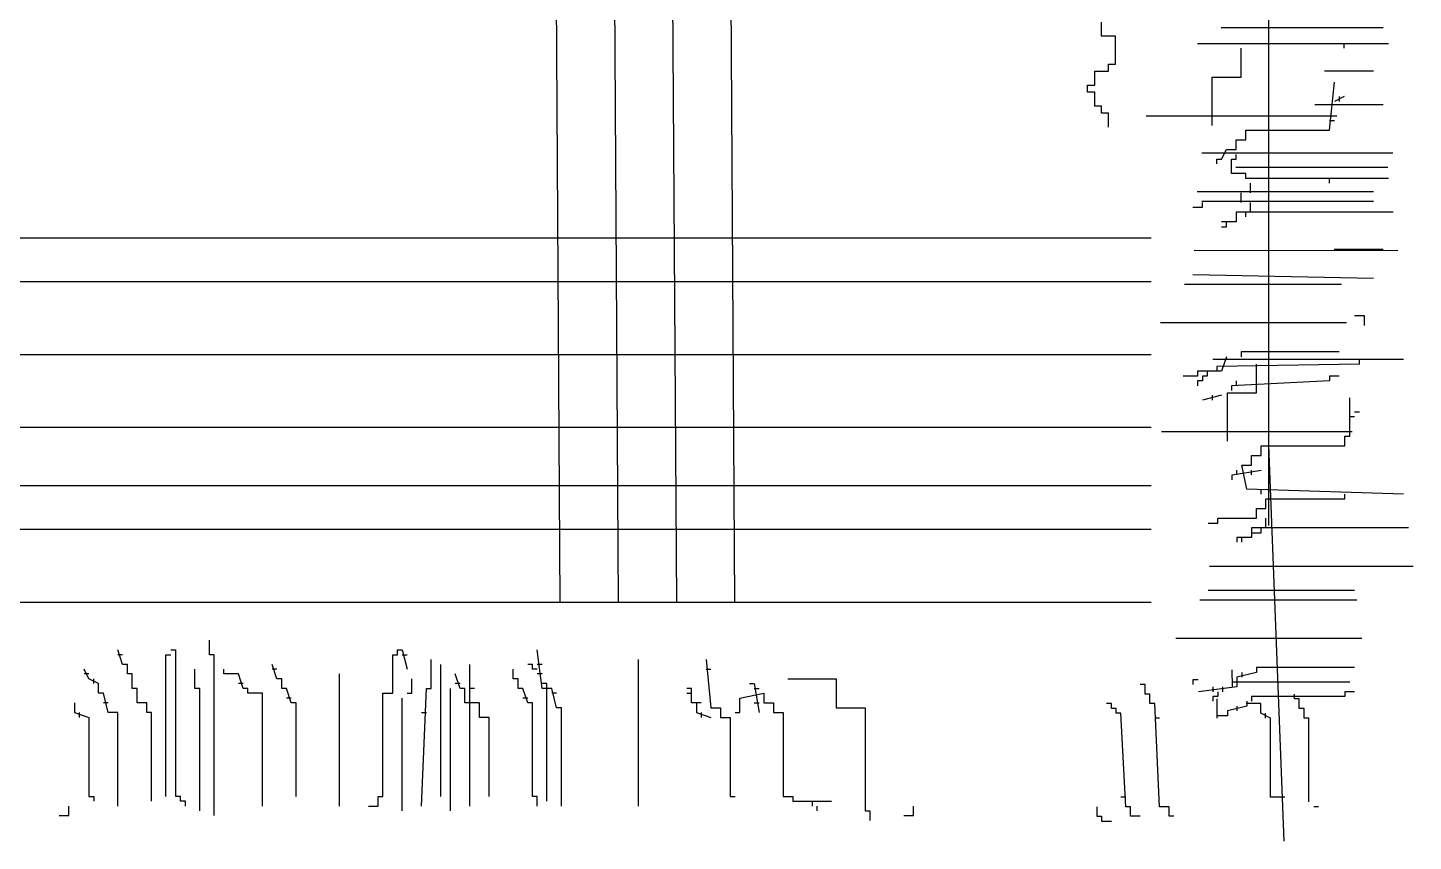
# Model space of a CAD drawing. Header units: inches. Extents: x 4.9 to 47.4, y 12.3 to 37.1.
# Drawn here: x 23.561 to 24.584, y 19.576 to 20.177 of the extents above; entities that cross this region are included whole.
import ezdxf

# ---------------------------------------------------------------- set-up
doc = ezdxf.new("R2010")
doc.units = ezdxf.units.IN
doc.header["$MEASUREMENT"] = 0
doc.layers.add('02', color=2, linetype='Continuous')

msp = doc.modelspace()

# ---------------------------------------------------------------- linework, layer by layer
at = {"layer": '02'}
for p, q in [((23.9544, 19.7528), (23.9452, 21.2094)), ((23.9973, 19.7528), (23.9882, 21.2094)), ((24.0403, 19.7528), (24.0311, 21.2094)), ((24.0832, 19.7528), (24.0741, 21.2094)), ((24.4772, 19.8095), (24.4772, 21.1773)), ((24.3538, 20.1708), (24.3538, 20.1811)), ((24.5615, 20.177), (24.4421, 20.177)), ((24.3641, 20.1708), (24.3538, 20.1708)), ((24.3641, 20.1501), (24.3641, 20.1708)), ((24.4246, 20.1654), (24.5654, 20.1654)), ((24.5328, 20.1619), (24.5328, 20.1654)), ((24.4567, 20.1405), (24.4567, 20.1619)), ((24.3487, 20.1346), (24.3487, 20.1449)), ((24.3487, 20.1449), (24.359, 20.1449)), ((24.359, 20.1449), (24.359, 20.1501)), ((24.359, 20.1501), (24.3641, 20.1501)), ((24.5544, 20.145), (24.5182, 20.145)), ((24.3435, 20.1346), (24.3487, 20.1346)), ((24.3435, 20.1294), (24.3435, 20.1346)), ((24.4353, 20.1405), (24.4567, 20.1405)), ((24.4353, 20.1049), (24.4353, 20.1405)), ((24.5221, 20.1014), (24.5257, 20.137)), ((24.3487, 20.1294), (24.3435, 20.1294)), ((24.3487, 20.1191), (24.3487, 20.1294)), ((24.5328, 20.1263), (24.5257, 20.1227)), ((24.5292, 20.1263), (24.5292, 20.1227)), ((24.3538, 20.1191), (24.3487, 20.1191)), ((24.3538, 20.114), (24.3538, 20.1191)), ((24.359, 20.114), (24.3538, 20.114)), ((24.359, 20.1036), (24.359, 20.114)), ((24.3866, 20.1121), (24.5273, 20.1121)), ((24.5615, 20.1201), (24.5111, 20.1201)), ((24.4602, 20.1014), (24.5221, 20.1014)), ((24.4602, 20.0943), (24.4602, 20.1014)), ((24.5221, 20.1085), (24.5257, 20.1085)), ((24.4531, 20.0943), (24.4602, 20.0943)), ((24.4531, 20.0872), (24.4531, 20.0943)), ((24.5686, 20.0845), (24.4279, 20.0845)), ((24.4424, 20.08), (24.446, 20.0872)), ((24.446, 20.0872), (24.4531, 20.0872)), ((24.4531, 20.08), (24.4531, 20.0836)), ((24.4389, 20.0765), (24.4389, 20.08)), ((24.4389, 20.08), (24.4424, 20.08)), ((24.4496, 20.08), (24.4531, 20.08)), ((24.4496, 20.0694), (24.4496, 20.08)), ((24.5651, 20.0738), (24.4528, 20.0738)), ((24.4602, 20.0694), (24.4496, 20.0694)), ((24.4602, 20.0658), (24.4602, 20.0694)), ((24.5654, 20.0658), (24.4602, 20.0658)), ((24.4638, 20.0551), (24.4638, 20.0623)), ((24.5221, 20.0623), (24.5221, 20.0658)), ((24.5544, 20.056), (24.4243, 20.056)), ((24.4567, 20.048), (24.4567, 20.0551)), ((24.4211, 20.0445), (24.4282, 20.0445)), ((24.5544, 20.0489), (24.4279, 20.0489)), ((24.4282, 20.0445), (24.4282, 20.048)), ((24.5689, 20.0409), (24.4531, 20.0409)), ((24.4531, 20.0409), (24.4531, 20.0338)), ((24.4602, 20.0374), (24.4602, 20.0409)), ((24.4638, 20.0409), (24.4638, 20.048)), ((24.4531, 20.0338), (24.4424, 20.0338)), ((24.4424, 20.0302), (24.446, 20.0302)), ((24.446, 20.0302), (24.446, 20.0338)), ((24.3905, 20.0216), (22.4122, 20.0216)), ((24.5725, 20.0124), (24.4222, 20.0125)), ((24.5615, 20.0133), (24.5254, 20.0133)), ((24.3905, 19.9894), (22.4122, 19.9894)), ((24.5544, 19.992), (24.4211, 19.9947)), ((24.5309, 19.9876), (24.4151, 19.9876)), ((24.5345, 19.9591), (24.3973, 19.9591)), ((24.5477, 19.9644), (24.5405, 19.9644)), ((24.5477, 19.9573), (24.5477, 19.9644)), ((24.5292, 19.9377), (24.4567, 19.9377)), ((24.4567, 19.9377), (24.4567, 19.9342)), ((24.3905, 19.9356), (22.4122, 19.9356)), ((24.4359, 19.9324), (24.5767, 19.9324)), ((24.5441, 19.9288), (24.4389, 19.9271)), ((24.446, 19.9342), (24.4424, 19.9235)), ((24.468, 19.9075), (24.468, 19.9288)), ((24.5441, 19.9288), (24.5441, 19.9324)), ((24.4246, 19.9199), (24.4139, 19.9199)), ((24.4424, 19.9235), (24.4246, 19.9235)), ((24.4246, 19.9235), (24.4246, 19.9199)), ((24.4317, 19.9199), (24.4282, 19.9199)), ((24.4282, 19.9199), (24.4282, 19.9164)), ((24.4317, 19.9235), (24.4317, 19.9199)), ((24.4389, 19.9271), (24.4389, 19.9235)), ((24.5221, 19.9199), (24.5221, 19.9164)), ((24.5292, 19.9199), (24.5221, 19.9199)), ((24.4282, 19.9164), (24.4246, 19.9164)), ((24.4246, 19.9164), (24.4246, 19.9128)), ((24.4466, 19.9075), (24.468, 19.9075)), ((24.4466, 19.8719), (24.4466, 19.9075)), ((24.5221, 19.9164), (24.4496, 19.9128)), ((24.4496, 19.9128), (24.4496, 19.9093)), ((24.4531, 19.9164), (24.4531, 19.9128)), ((24.4424, 19.9057), (24.4282, 19.9022)), ((24.4353, 19.9057), (24.4353, 19.9022)), ((24.537, 19.8755), (24.537, 19.9039)), ((24.5405, 19.8897), (24.537, 19.8897)), ((24.5441, 19.8932), (24.5405, 19.8932)), ((24.3905, 19.8819), (22.4122, 19.8819)), ((24.3979, 19.8791), (24.5387, 19.8791)), ((24.4716, 19.8683), (24.5334, 19.8683)), ((24.4716, 19.8612), (24.4716, 19.8683)), ((24.4885, 19.5765), (24.4772, 19.8689)), ((24.5334, 19.8683), (24.5334, 19.8755)), ((24.5334, 19.8755), (24.537, 19.8755)), ((24.4644, 19.8541), (24.4644, 19.8612)), ((24.4644, 19.8612), (24.4716, 19.8612)), ((24.4502, 19.847), (24.4716, 19.8505)), ((24.4502, 19.8434), (24.4502, 19.847)), ((24.4537, 19.847), (24.4537, 19.8505)), ((24.4573, 19.8541), (24.4644, 19.8541)), ((24.4609, 19.8363), (24.4573, 19.8541)), ((24.4644, 19.847), (24.4644, 19.8505)), ((24.3905, 19.8388), (22.4122, 19.8388)), ((24.5767, 19.8328), (24.4609, 19.8363)), ((24.4716, 19.8328), (24.4716, 19.8363)), ((24.4751, 19.8221), (24.4751, 19.8292)), ((24.4751, 19.8292), (24.5334, 19.8292)), ((24.5334, 19.8292), (24.5334, 19.8328)), ((24.4395, 19.815), (24.468, 19.815)), ((24.4395, 19.8114), (24.4395, 19.815)), ((24.468, 19.815), (24.468, 19.8221)), ((24.468, 19.8221), (24.4751, 19.8221)), ((24.4751, 19.8079), (24.4751, 19.815)), ((24.3905, 19.8066), (22.4122, 19.8066)), ((24.4324, 19.8114), (24.4395, 19.8114)), ((24.5803, 19.8079), (24.4644, 19.8079)), ((24.4644, 19.8079), (24.4644, 19.8007)), ((24.4716, 19.8043), (24.4716, 19.8079)), ((24.4537, 19.8007), (24.4537, 19.7972)), ((24.4644, 19.8007), (24.4537, 19.8007)), ((24.4573, 19.7972), (24.4573, 19.8007)), ((24.4644, 19.8043), (24.4716, 19.8043)), ((24.5838, 19.7794), (24.4335, 19.7794)), ((24.5422, 19.7545), (24.4264, 19.7545)), ((24.5405, 19.7616), (24.4324, 19.7616)), ((24.3905, 19.7528), (22.4122, 19.7528)), ((23.6955, 19.7142), (23.6955, 19.7249)), ((24.5458, 19.7261), (24.4086, 19.7261)), ((23.6314, 19.7071), (23.6279, 19.7178)), ((23.6314, 19.7142), (23.6279, 19.7142)), ((23.6634, 19.6096), (23.6634, 19.7142)), ((23.6634, 19.7142), (23.667, 19.7142)), ((23.667, 19.7178), (23.6706, 19.7178)), ((23.6706, 19.6096), (23.6706, 19.7178)), ((23.699, 19.7142), (23.6955, 19.7142)), ((23.699, 19.5954), (23.699, 19.7142)), ((23.8307, 19.7142), (23.8342, 19.7142)), ((23.8307, 19.6857), (23.8307, 19.7142)), ((23.8342, 19.7142), (23.8342, 19.7178)), ((23.8342, 19.7178), (23.8378, 19.7178)), ((23.8378, 19.7178), (23.8413, 19.7036)), ((23.8378, 19.7142), (23.8413, 19.7142)), ((23.941, 19.6893), (23.9374, 19.7178)), ((23.6065, 19.6964), (23.603, 19.7036)), ((23.635, 19.7071), (23.6314, 19.7071)), ((23.635, 19.7), (23.635, 19.7071)), ((23.6848, 19.6893), (23.6848, 19.7036)), ((23.7061, 19.7), (23.7061, 19.7036)), ((23.7453, 19.6964), (23.7417, 19.7071)), ((23.7453, 19.7036), (23.7417, 19.7036)), ((23.8591, 19.6893), (23.8591, 19.7107)), ((23.8662, 19.6096), (23.8662, 19.7071)), ((23.8876, 19.6025), (23.8876, 19.7071)), ((23.9196, 19.6964), (23.9196, 19.7036)), ((23.9338, 19.7071), (23.9303, 19.7071)), ((23.9338, 19.7036), (23.9338, 19.7071)), ((23.9374, 19.7036), (23.9338, 19.7036)), ((23.941, 19.7071), (23.9374, 19.7071)), ((24.0121, 19.6025), (24.0121, 19.7107)), ((24.0619, 19.7107), (24.0655, 19.6751)), ((24.0619, 19.7036), (24.0655, 19.7036)), ((24.4499, 19.703), (24.4502, 19.6904)), ((24.5405, 19.7047), (24.468, 19.7047)), ((24.468, 19.7047), (24.468, 19.7011)), ((23.6065, 19.7), (23.603, 19.7)), ((23.6136, 19.6929), (23.6065, 19.6964)), ((23.6101, 19.6929), (23.6101, 19.6964)), ((23.6136, 19.6857), (23.6136, 19.6929)), ((23.6385, 19.7), (23.635, 19.7)), ((23.6385, 19.6893), (23.6385, 19.7)), ((23.7168, 19.7), (23.7061, 19.7)), ((23.7204, 19.6893), (23.7168, 19.7)), ((23.7204, 19.6929), (23.7168, 19.6929)), ((23.7488, 19.6964), (23.7453, 19.6964)), ((23.7488, 19.6893), (23.7488, 19.6964)), ((23.7915, 19.6025), (23.7915, 19.7)), ((23.8449, 19.6857), (23.8449, 19.6964)), ((23.8805, 19.6893), (23.8769, 19.7)), ((23.8805, 19.6929), (23.8769, 19.6929)), ((23.9232, 19.6964), (23.9196, 19.6964)), ((23.9232, 19.6893), (23.9232, 19.6964)), ((23.941, 19.7), (23.9374, 19.7)), ((23.9445, 19.6929), (23.941, 19.6929)), ((23.9445, 19.6061), (23.9445, 19.6929)), ((24.0939, 19.6929), (24.0975, 19.6929)), ((24.0975, 19.6929), (24.1011, 19.6715)), ((24.1224, 19.6964), (24.158, 19.6964)), ((24.158, 19.6964), (24.158, 19.6751)), ((24.3859, 19.6923), (24.3823, 19.6923)), ((24.3859, 19.6852), (24.3859, 19.6923)), ((24.4214, 19.6923), (24.4214, 19.6959)), ((24.4214, 19.6959), (24.425, 19.6959)), ((24.537, 19.694), (24.4502, 19.694)), ((24.468, 19.7011), (24.4537, 19.6976)), ((24.4537, 19.6976), (24.4537, 19.6904)), ((24.4573, 19.7011), (24.4573, 19.6976)), ((23.6172, 19.6857), (23.6136, 19.6857)), ((23.6208, 19.6715), (23.6172, 19.6857)), ((23.6421, 19.6893), (23.6385, 19.6893)), ((23.6421, 19.6786), (23.6421, 19.6893)), ((23.6884, 19.6893), (23.6848, 19.6893)), ((23.6884, 19.5989), (23.6884, 19.6893)), ((23.7239, 19.6893), (23.7204, 19.6893)), ((23.7239, 19.6857), (23.7239, 19.6893)), ((23.7346, 19.6857), (23.7239, 19.6857)), ((23.7346, 19.6025), (23.7346, 19.6857)), ((23.7524, 19.6893), (23.7488, 19.6893)), ((23.7559, 19.6786), (23.7524, 19.6893)), ((23.7559, 19.6822), (23.7524, 19.6822)), ((23.8235, 19.6096), (23.8235, 19.6857)), ((23.8235, 19.6857), (23.8307, 19.6857)), ((23.8378, 19.5989), (23.8378, 19.6822)), ((23.8413, 19.6857), (23.8449, 19.6857)), ((23.852, 19.6025), (23.8556, 19.6893)), ((23.8556, 19.6893), (23.8591, 19.6893)), ((23.8734, 19.5989), (23.8734, 19.6893)), ((23.884, 19.6893), (23.8805, 19.6893)), ((23.884, 19.6786), (23.884, 19.6893)), ((23.8911, 19.6893), (23.8876, 19.6893)), ((23.9267, 19.6893), (23.9232, 19.6893)), ((23.9303, 19.6786), (23.9267, 19.6893)), ((23.9303, 19.6822), (23.9267, 19.6822)), ((23.9481, 19.6893), (23.941, 19.6893)), ((23.9516, 19.6751), (23.9481, 19.6893)), ((23.9516, 19.6857), (23.9481, 19.6857)), ((24.0512, 19.6893), (24.0477, 19.6893)), ((24.0477, 19.6857), (24.0512, 19.6857)), ((24.0512, 19.6786), (24.0512, 19.6893)), ((24.0868, 19.6822), (24.1046, 19.6857)), ((24.0868, 19.6715), (24.0868, 19.6822)), ((24.0975, 19.6893), (24.1011, 19.6893)), ((24.1046, 19.6857), (24.1046, 19.6786)), ((24.3894, 19.6852), (24.3859, 19.6852)), ((24.3894, 19.6781), (24.3894, 19.6852)), ((24.4537, 19.6904), (24.4252, 19.6869)), ((24.4359, 19.6904), (24.4359, 19.6869)), ((24.4359, 19.6833), (24.4359, 19.6798)), ((24.4395, 19.6833), (24.4359, 19.6833)), ((24.4395, 19.6869), (24.4395, 19.6833)), ((24.4431, 19.6904), (24.4431, 19.6869)), ((24.5334, 19.6833), (24.4644, 19.6833)), ((24.4644, 19.6833), (24.4644, 19.6798)), ((24.4961, 19.6817), (24.4961, 19.6852)), ((24.5405, 19.6869), (24.5334, 19.6869)), ((24.5334, 19.6869), (24.5334, 19.6833)), ((23.5958, 19.6786), (23.5958, 19.6715)), ((23.6208, 19.6786), (23.6172, 19.6786)), ((23.6492, 19.6786), (23.6421, 19.6786)), ((23.6492, 19.6715), (23.6492, 19.6786)), ((23.7595, 19.6786), (23.7559, 19.6786)), ((23.7595, 19.6096), (23.7595, 19.6786)), ((23.8947, 19.6786), (23.884, 19.6786)), ((23.8947, 19.6679), (23.8947, 19.6786)), ((23.9338, 19.6786), (23.9303, 19.6786)), ((23.9338, 19.6096), (23.9338, 19.6786)), ((23.9552, 19.6751), (23.9516, 19.6751)), ((23.9552, 19.6025), (23.9552, 19.6751)), ((24.0584, 19.6786), (24.0512, 19.6786)), ((24.0548, 19.6786), (24.0548, 19.6715)), ((24.0655, 19.6751), (24.0726, 19.6751)), ((24.0726, 19.6751), (24.0726, 19.6679)), ((24.0975, 19.6786), (24.1011, 19.6786)), ((24.1046, 19.6786), (24.1117, 19.6786)), ((24.1117, 19.6786), (24.1117, 19.6715)), ((24.158, 19.6751), (24.1793, 19.6751)), ((24.1793, 19.6751), (24.1793, 19.5989)), ((24.361, 19.6781), (24.3574, 19.6781)), ((24.361, 19.6745), (24.361, 19.6781)), ((24.3645, 19.6745), (24.361, 19.6745)), ((24.3645, 19.671), (24.3645, 19.6745)), ((24.393, 19.6781), (24.3894, 19.6781)), ((24.3965, 19.602), (24.393, 19.6781)), ((24.4392, 19.6674), (24.4392, 19.6817)), ((24.4609, 19.6762), (24.4466, 19.6727)), ((24.4466, 19.6727), (24.4466, 19.6691)), ((24.4537, 19.6762), (24.4537, 19.6727)), ((24.4712, 19.6781), (24.4606, 19.6781)), ((24.4609, 19.6798), (24.4609, 19.6762)), ((24.4712, 19.671), (24.4712, 19.6781)), ((24.4997, 19.6817), (24.4961, 19.6817)), ((24.4997, 19.6745), (24.4997, 19.6817)), ((24.5033, 19.6745), (24.4997, 19.6745)), ((24.5033, 19.6674), (24.5033, 19.6745)), ((23.5958, 19.6715), (23.6065, 19.6679)), ((23.5994, 19.6715), (23.5994, 19.6679)), ((23.6065, 19.6679), (23.6065, 19.6096)), ((23.6279, 19.6715), (23.6208, 19.6715)), ((23.6279, 19.6025), (23.6279, 19.6715)), ((23.6528, 19.6715), (23.6492, 19.6715)), ((23.6528, 19.6061), (23.6528, 19.6715)), ((23.852, 19.6715), (23.8556, 19.6715)), ((23.9018, 19.6679), (23.8947, 19.6679)), ((23.9018, 19.6096), (23.9018, 19.6679)), ((24.0548, 19.6715), (24.0655, 19.6679)), ((24.0584, 19.6715), (24.0584, 19.6679)), ((24.0726, 19.6679), (24.0797, 19.6679)), ((24.0797, 19.6679), (24.0797, 19.6096)), ((24.0833, 19.6715), (24.0868, 19.6715)), ((24.1117, 19.6715), (24.1188, 19.6715)), ((24.1188, 19.6715), (24.1188, 19.6096)), ((24.3681, 19.671), (24.3645, 19.671)), ((24.3716, 19.602), (24.3681, 19.671)), ((24.3965, 19.6674), (24.393, 19.6674)), ((24.4466, 19.6691), (24.4395, 19.6691)), ((24.4784, 19.6674), (24.4712, 19.671)), ((24.4748, 19.6674), (24.4748, 19.671)), ((24.4784, 19.6091), (24.4784, 19.6674)), ((24.5068, 19.6674), (24.5033, 19.6674)), ((24.5068, 19.6055), (24.5068, 19.6674)), ((23.5917, 19.5954), (23.5917, 19.6025)), ((23.6065, 19.6096), (23.6101, 19.6096)), ((23.6101, 19.6096), (23.6101, 19.6061)), ((23.6741, 19.6096), (23.6706, 19.6096)), ((23.6741, 19.6061), (23.6741, 19.6096)), ((23.6777, 19.6061), (23.6741, 19.6061)), ((23.6777, 19.6025), (23.6777, 19.6061)), ((23.8129, 19.6025), (23.82, 19.6025)), ((23.82, 19.6025), (23.82, 19.6096)), ((23.82, 19.6096), (23.8235, 19.6096)), ((23.9374, 19.6096), (23.9338, 19.6096)), ((23.9374, 19.6025), (23.9374, 19.6096)), ((24.0797, 19.6096), (24.0833, 19.6096)), ((24.1188, 19.6096), (24.126, 19.6096)), ((24.126, 19.6096), (24.126, 19.6061)), ((24.126, 19.6061), (24.1544, 19.6061)), ((24.1402, 19.6061), (24.1402, 19.6025)), ((24.1438, 19.6025), (24.1438, 19.5989)), ((24.2149, 19.5954), (24.2149, 19.6025)), ((24.3503, 19.602), (24.3503, 19.5949)), ((24.3716, 19.6091), (24.3681, 19.6091)), ((24.3752, 19.602), (24.3716, 19.602)), ((24.3752, 19.5949), (24.3752, 19.602)), ((24.4036, 19.602), (24.3965, 19.602)), ((24.4036, 19.5949), (24.4036, 19.602)), ((24.489, 19.6091), (24.4784, 19.6091)), ((24.5139, 19.602), (24.5104, 19.602)), ((23.5846, 19.5954), (23.5917, 19.5954)), ((24.1793, 19.5989), (24.1829, 19.5989)), ((24.1829, 19.5989), (24.1829, 19.5918)), ((24.2078, 19.5954), (24.2149, 19.5954)), ((24.3503, 19.5949), (24.3538, 19.5949)), ((24.3538, 19.5949), (24.3538, 19.5913)), ((24.3538, 19.5913), (24.361, 19.5913)), ((24.3823, 19.5949), (24.3752, 19.5949)), ((24.4072, 19.5949), (24.4036, 19.5949))]:
    msp.add_line(p, q, dxfattribs=at)

doc.saveas('drawing.dxf')
